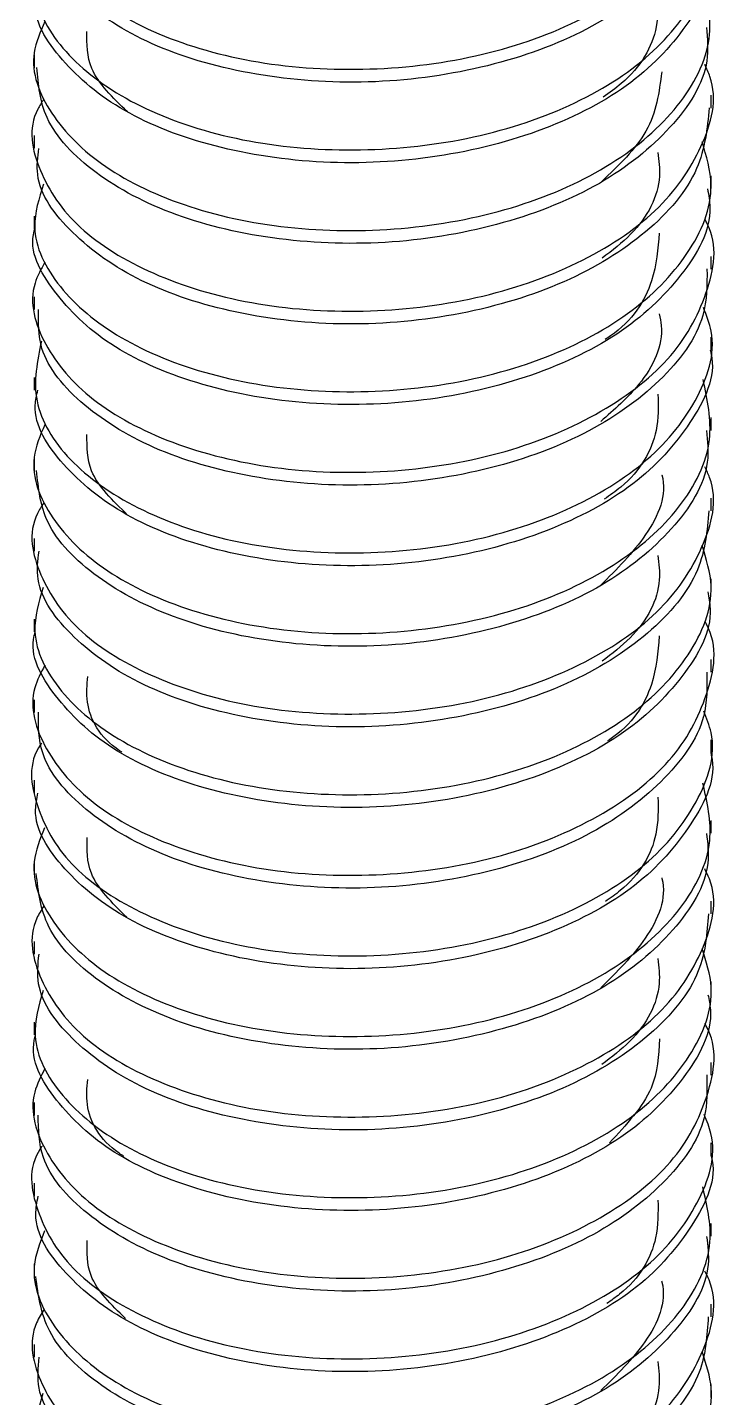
# Model space of a CAD drawing. Extents: x -976302 to -776254, y 5665 to 231437.
# Drawn here: x -788532.5 to -788470.8, y 87938.2 to 88060.5 of the extents above; entities that cross this region are included whole.
import ezdxf

# ---------------------------------------------------------------- set-up
doc = ezdxf.new("R2010")
doc.units = 0
doc.header["$LTSCALE"] = 1000
doc.header["$MEASUREMENT"] = 0
doc.layers.add('暖通', color=7, linetype='Continuous')

msp = doc.modelspace()

# ---------------------------------------------------------------- linework, layer by layer
at = {"layer": '暖通', "color": 7}
for p, q in [((-788531.88, 88058.01), (-788531.88, 88056.87)), ((-788531.88, 88058.01), (-788531.88, 88056.87)), ((-788471.5, 88053.27), (-788471.5, 88054.41)), ((-788471.5, 88053.27), (-788471.5, 88054.41)), ((-788531.88, 88050.81), (-788531.88, 88049.68)), ((-788531.88, 88050.81), (-788531.88, 88049.68)), ((-788471.5, 88046.08), (-788471.5, 88047.22)), ((-788471.5, 88046.08), (-788471.5, 88047.22)), ((-788531.88, 88043.63), (-788531.88, 88042.48)), ((-788531.88, 88043.63), (-788531.88, 88042.48)), ((-788471.5, 88038.89), (-788471.5, 88040.03)), ((-788471.5, 88038.89), (-788471.5, 88040.03)), ((-788531.88, 88036.44), (-788531.88, 88035.3)), ((-788531.88, 88036.44), (-788531.88, 88035.3)), ((-788471.5, 88031.7), (-788471.5, 88032.84)), ((-788471.5, 88031.7), (-788471.5, 88032.84)), ((-788531.88, 88029.24), (-788531.88, 88028.11)), ((-788531.88, 88029.24), (-788531.88, 88028.11)), ((-788471.5, 88024.51), (-788471.5, 88025.65)), ((-788471.5, 88024.51), (-788471.5, 88025.65)), ((-788531.88, 88022.06), (-788531.88, 88020.91)), ((-788531.88, 88022.06), (-788531.88, 88020.91)), ((-788471.5, 88017.32), (-788471.5, 88018.46)), ((-788471.5, 88017.32), (-788471.5, 88018.46)), ((-788531.88, 88014.86), (-788531.88, 88013.73)), ((-788531.88, 88014.86), (-788531.88, 88013.73)), ((-788471.5, 88010.13), (-788471.5, 88011.27)), ((-788471.5, 88010.13), (-788471.5, 88011.27)), ((-788531.88, 88007.68), (-788531.88, 88006.53)), ((-788531.88, 88007.68), (-788531.88, 88006.53)), ((-788471.5, 88002.94), (-788471.5, 88004.08)), ((-788471.5, 88002.94), (-788471.5, 88004.08)), ((-788531.88, 88000.48), (-788531.88, 87999.34)), ((-788531.88, 88000.48), (-788531.88, 87999.34)), ((-788471.5, 87995.74), (-788471.5, 87996.89)), ((-788471.5, 87995.74), (-788471.5, 87996.89)), ((-788531.88, 87993.29), (-788531.88, 87992.15)), ((-788531.88, 87993.29), (-788531.88, 87992.15)), ((-788471.5, 87988.56), (-788471.5, 87989.7)), ((-788471.5, 87988.56), (-788471.5, 87989.7)), ((-788531.88, 87986.11), (-788531.88, 87984.96)), ((-788531.88, 87986.11), (-788531.88, 87984.96)), ((-788471.5, 87981.37), (-788471.5, 87982.51)), ((-788471.5, 87981.37), (-788471.5, 87982.51)), ((-788531.88, 87978.91), (-788531.88, 87977.78)), ((-788531.88, 87978.91), (-788531.88, 87977.78)), ((-788471.5, 87974.18), (-788471.5, 87975.32)), ((-788471.5, 87974.18), (-788471.5, 87975.32)), ((-788531.88, 87971.72), (-788531.88, 87970.58)), ((-788531.88, 87971.72), (-788531.88, 87970.58)), ((-788471.5, 87966.99), (-788471.5, 87968.12)), ((-788471.5, 87966.99), (-788471.5, 87968.12)), ((-788531.88, 87964.53), (-788531.88, 87963.39)), ((-788531.88, 87964.53), (-788531.88, 87963.39)), ((-788471.5, 87959.79), (-788471.5, 87960.94)), ((-788471.5, 87959.79), (-788471.5, 87960.94)), ((-788531.88, 87957.34), (-788531.88, 87956.2)), ((-788531.88, 87957.34), (-788531.88, 87956.2)), ((-788471.5, 87952.61), (-788471.5, 87953.74)), ((-788471.5, 87952.61), (-788471.5, 87953.74)), ((-788531.88, 87950.15), (-788531.88, 87949.01)), ((-788531.88, 87950.15), (-788531.88, 87949.01)), ((-788471.5, 87945.42), (-788471.5, 87946.55)), ((-788471.5, 87945.42), (-788471.5, 87946.55)), ((-788531.88, 87942.96), (-788531.88, 87941.82)), ((-788531.88, 87942.96), (-788531.88, 87941.82)), ((-788471.5, 87938.22), (-788471.5, 87939.37)), ((-788471.5, 87938.22), (-788471.5, 87939.37))]:
    msp.add_line(p, q, dxfattribs=at)
for points, knots in [([(-788530.94, 88075.48), (-788531.26, 88074.91), (-788532.55, 88072.59), (-788531.32, 88068.18), (-788527.26, 88063.16), (-788520.08, 88059.22), (-788510.89, 88056.87), (-788500.64, 88056.49), (-788490.5, 88058.04), (-788481.66, 88061.54), (-788474.98, 88066.5), (-788471.67, 88072.45), (-788470.82, 88076.96), (-788472, 88079.08), (-788472.08, 88079.22)], [0, 0, 0, 0, 0.03159, 0.127749, 0.223888, 0.320037, 0.416182, 0.512318, 0.608477, 0.704616, 0.800781, 0.896916, 0.993061, 1, 1, 1, 1]), ([(-788530.94, 88075.48), (-788531.26, 88074.91), (-788532.55, 88072.59), (-788531.32, 88068.18), (-788527.26, 88063.16), (-788520.08, 88059.22), (-788510.89, 88056.87), (-788500.64, 88056.49), (-788490.5, 88058.04), (-788481.66, 88061.54), (-788474.98, 88066.5), (-788471.67, 88072.45), (-788470.82, 88076.96), (-788472, 88079.08), (-788472.08, 88079.22)], [0, 0, 0, 0, 0.03159, 0.127749, 0.223888, 0.320037, 0.416182, 0.512318, 0.608477, 0.704616, 0.800781, 0.896916, 0.993061, 1, 1, 1, 1]), ([(-788471.86, 88074.86), (-788471.88, 88073.41), (-788471.91, 88069.87), (-788475.88, 88064.6), (-788482.75, 88059.78), (-788491.88, 88056.6), (-788502.09, 88055.25), (-788512.26, 88055.99), (-788521.27, 88058.53), (-788527.92, 88062.68), (-788531.6, 88067.17), (-788531.51, 88070.13), (-788531.47, 88071.26)], [0, 0, 0, 0, 0.074292, 0.181766, 0.289246, 0.396729, 0.504198, 0.611696, 0.719169, 0.826668, 0.934138, 1, 1, 1, 1]), ([(-788471.86, 88074.86), (-788471.88, 88073.41), (-788471.91, 88069.87), (-788475.88, 88064.6), (-788482.75, 88059.78), (-788491.88, 88056.6), (-788502.09, 88055.25), (-788512.26, 88055.99), (-788521.27, 88058.53), (-788527.92, 88062.68), (-788531.6, 88067.17), (-788531.51, 88070.13), (-788531.47, 88071.26)], [0, 0, 0, 0, 0.074292, 0.181766, 0.289246, 0.396729, 0.504198, 0.611696, 0.719169, 0.826668, 0.934138, 1, 1, 1, 1]), ([(-788531.24, 88067.95), (-788531.58, 88066.37), (-788532.3, 88062.97), (-788529.22, 88057.83), (-788523.22, 88053.44), (-788514.7, 88050.38), (-788504.73, 88049.22), (-788494.41, 88050), (-788484.93, 88052.75), (-788477.28, 88057.21), (-788472.61, 88062.82), (-788470.87, 88067.89), (-788471.93, 88070.69), (-788472.22, 88071.46)], [0, 0, 0, 0, 0.084305, 0.181943, 0.27957, 0.377223, 0.474847, 0.572493, 0.670121, 0.767756, 0.865392, 0.963016, 1, 1, 1, 1]), ([(-788531.24, 88067.95), (-788531.58, 88066.37), (-788532.3, 88062.97), (-788529.22, 88057.83), (-788523.22, 88053.44), (-788514.7, 88050.38), (-788504.73, 88049.22), (-788494.41, 88050), (-788484.93, 88052.75), (-788477.28, 88057.21), (-788472.61, 88062.82), (-788470.87, 88067.89), (-788471.93, 88070.69), (-788472.22, 88071.46)], [0, 0, 0, 0, 0.084305, 0.181943, 0.27957, 0.377223, 0.474847, 0.572493, 0.670121, 0.767756, 0.865392, 0.963016, 1, 1, 1, 1]), ([(-788471.63, 88067.64), (-788471.59, 88067.46), (-788471.03, 88065.22), (-788473.19, 88060.88), (-788478.17, 88055.33), (-788486.18, 88051.13), (-788495.84, 88048.64), (-788506.18, 88048.11), (-788516, 88049.6), (-788524.27, 88052.8), (-788529.71, 88057.45), (-788532.18, 88061.43), (-788531.68, 88063.65), (-788531.59, 88064.04)], [0, 0, 0, 0, 0.009066, 0.116595, 0.2241, 0.331635, 0.439136, 0.546647, 0.654162, 0.761668, 0.869197, 0.976699, 1, 1, 1, 1]), ([(-788471.63, 88067.64), (-788471.59, 88067.46), (-788471.03, 88065.22), (-788473.19, 88060.88), (-788478.17, 88055.33), (-788486.18, 88051.13), (-788495.84, 88048.64), (-788506.18, 88048.11), (-788516, 88049.6), (-788524.27, 88052.8), (-788529.71, 88057.45), (-788532.18, 88061.43), (-788531.68, 88063.65), (-788531.59, 88064.04)], [0, 0, 0, 0, 0.009066, 0.116595, 0.2241, 0.331635, 0.439136, 0.546647, 0.654162, 0.761668, 0.869197, 0.976699, 1, 1, 1, 1]), ([(-788530.93, 88060.98), (-788531.34, 88060.06), (-788532.52, 88057.37), (-788530.74, 88052.67), (-788525.97, 88047.85), (-788518.29, 88044.19), (-788508.78, 88042.24), (-788498.45, 88042.27), (-788488.5, 88044.24), (-788480.02, 88048.1), (-788474.06, 88053.3), (-788471.04, 88059.24), (-788471.82, 88063.18), (-788472.19, 88065.04)], [0, 0, 0, 0, 0.04958, 0.14567, 0.241736, 0.337823, 0.433887, 0.529954, 0.626033, 0.722098, 0.818191, 0.914254, 1, 1, 1, 1]), ([(-788530.93, 88060.98), (-788531.34, 88060.06), (-788532.52, 88057.37), (-788530.74, 88052.67), (-788525.97, 88047.85), (-788518.29, 88044.19), (-788508.78, 88042.24), (-788498.45, 88042.27), (-788488.5, 88044.24), (-788480.02, 88048.1), (-788474.06, 88053.3), (-788471.04, 88059.24), (-788471.82, 88063.18), (-788472.19, 88065.04)], [0, 0, 0, 0, 0.04958, 0.14567, 0.241736, 0.337823, 0.433887, 0.529954, 0.626033, 0.722098, 0.818191, 0.914254, 1, 1, 1, 1]), ([(-788476.26, 88063.68), (-788476.23, 88062.63), (-788476.15, 88059.77), (-788478.08, 88056.4), (-788480.58, 88054.64), (-788481.14, 88054.25)], [0, 0, 0, 0, 0.3133451, 0.8464895, 1, 1, 1, 1]), ([(-788476.26, 88063.68), (-788476.23, 88062.63), (-788476.15, 88059.77), (-788478.08, 88056.4), (-788480.58, 88054.64), (-788481.14, 88054.25)], [0, 0, 0, 0, 0.3133451, 0.8464895, 1, 1, 1, 1]), ([(-788471.93, 88060.46), (-788471.84, 88059.46), (-788471.57, 88056.37), (-788474.8, 88051.4), (-788481.06, 88046.29), (-788489.84, 88042.75), (-788499.91, 88040.98), (-788510.18, 88041.29), (-788519.52, 88043.47), (-788526.75, 88047.31), (-788531.23, 88052.03), (-788531.51, 88055.37), (-788531.63, 88056.88)], [0, 0, 0, 0, 0.051562, 0.159047, 0.266526, 0.374026, 0.4815, 0.589005, 0.696482, 0.803975, 0.911457, 1, 1, 1, 1]), ([(-788471.93, 88060.46), (-788471.84, 88059.46), (-788471.57, 88056.37), (-788474.8, 88051.4), (-788481.06, 88046.29), (-788489.84, 88042.75), (-788499.91, 88040.98), (-788510.18, 88041.29), (-788519.52, 88043.47), (-788526.75, 88047.31), (-788531.23, 88052.03), (-788531.51, 88055.37), (-788531.63, 88056.88)], [0, 0, 0, 0, 0.051562, 0.159047, 0.266526, 0.374026, 0.4815, 0.589005, 0.696482, 0.803975, 0.911457, 1, 1, 1, 1]), ([(-788523.57, 88052.95), (-788524.87, 88054.2), (-788527.18, 88056.42), (-788527.18, 88058.98), (-788527.18, 88060.1)], [0, 0, 0, 0, 0.563221, 1, 1, 1, 1]), ([(-788523.57, 88052.95), (-788524.87, 88054.2), (-788527.18, 88056.42), (-788527.18, 88058.98), (-788527.18, 88060.1)], [0, 0, 0, 0, 0.563221, 1, 1, 1, 1]), ([(-788531.05, 88054.02), (-788531.23, 88053.74), (-788532.53, 88051.75), (-788531.7, 88047.61), (-788528.29, 88042.44), (-788521.58, 88038.28), (-788512.69, 88035.58), (-788502.55, 88034.84), (-788492.31, 88036.03), (-788483.14, 88039.19), (-788475.99, 88043.93), (-788472.05, 88049.73), (-788470.8, 88054.43), (-788471.91, 88056.79), (-788472.07, 88057.14)], [0, 0, 0, 0, 0.01573, 0.112462, 0.209186, 0.305908, 0.402642, 0.499359, 0.596103, 0.692822, 0.78956, 0.886279, 0.982998, 1, 1, 1, 1]), ([(-788531.05, 88054.02), (-788531.23, 88053.74), (-788532.53, 88051.75), (-788531.7, 88047.61), (-788528.29, 88042.44), (-788521.58, 88038.28), (-788512.69, 88035.58), (-788502.55, 88034.84), (-788492.31, 88036.03), (-788483.14, 88039.19), (-788475.99, 88043.93), (-788472.05, 88049.73), (-788470.8, 88054.43), (-788471.91, 88056.79), (-788472.07, 88057.14)], [0, 0, 0, 0, 0.01573, 0.112462, 0.209186, 0.305908, 0.402642, 0.499359, 0.596103, 0.692822, 0.78956, 0.886279, 0.982998, 1, 1, 1, 1]), ([(-788475.91, 88056.49), (-788476.15, 88054.69), (-788476.62, 88051.14), (-788479.76, 88048.15), (-788481.3, 88046.69)], [0, 0, 0, 0, 0.5100535, 1, 1, 1, 1]), ([(-788475.91, 88056.49), (-788476.15, 88054.69), (-788476.62, 88051.14), (-788479.76, 88048.15), (-788481.3, 88046.69)], [0, 0, 0, 0, 0.5100535, 1, 1, 1, 1]), ([(-788471.68, 88053.28), (-788471.86, 88051.46), (-788472.25, 88047.54), (-788476.94, 88042.03), (-788484.3, 88037.5), (-788493.71, 88034.63), (-788504.01, 88033.66), (-788514.03, 88034.76), (-788522.71, 88037.61), (-788528.82, 88042.01), (-788531.89, 88046.28), (-788531.56, 88048.89), (-788531.46, 88049.67)], [0, 0, 0, 0, 0.094092, 0.201574, 0.309075, 0.416559, 0.52404, 0.63154, 0.739023, 0.846537, 0.954015, 1, 1, 1, 1]), ([(-788471.68, 88053.28), (-788471.86, 88051.46), (-788472.25, 88047.54), (-788476.94, 88042.03), (-788484.3, 88037.5), (-788493.71, 88034.63), (-788504.01, 88033.66), (-788514.03, 88034.76), (-788522.71, 88037.61), (-788528.82, 88042.01), (-788531.89, 88046.28), (-788531.56, 88048.89), (-788531.46, 88049.67)], [0, 0, 0, 0, 0.094092, 0.201574, 0.309075, 0.416559, 0.52404, 0.63154, 0.739023, 0.846537, 0.954015, 1, 1, 1, 1]), ([(-788531.05, 88046.47), (-788531.45, 88045.21), (-788532.43, 88042.14), (-788530, 88037.19), (-788524.56, 88032.59), (-788516.41, 88029.24), (-788506.63, 88027.71), (-788496.29, 88028.14), (-788486.56, 88030.53), (-788478.51, 88034.72), (-788473.22, 88040.14), (-788470.94, 88045.64), (-788471.93, 88048.98), (-788472.31, 88050.25)], [0, 0, 0, 0, 0.067868, 0.164776, 0.261665, 0.358584, 0.455469, 0.55237, 0.649265, 0.746157, 0.843064, 0.939951, 1, 1, 1, 1]), ([(-788531.05, 88046.47), (-788531.45, 88045.21), (-788532.43, 88042.14), (-788530, 88037.19), (-788524.56, 88032.59), (-788516.41, 88029.24), (-788506.63, 88027.71), (-788496.29, 88028.14), (-788486.56, 88030.53), (-788478.51, 88034.72), (-788473.22, 88040.14), (-788470.94, 88045.64), (-788471.93, 88048.98), (-788472.31, 88050.25)], [0, 0, 0, 0, 0.067868, 0.164776, 0.261665, 0.358584, 0.455469, 0.55237, 0.649265, 0.746157, 0.843064, 0.939951, 1, 1, 1, 1]), ([(-788476.25, 88049.29), (-788476.17, 88048.59), (-788475.87, 88046.09), (-788477.62, 88042.67), (-788480.33, 88040.56), (-788481.22, 88039.87)], [0, 0, 0, 0, 0.208244, 0.740547, 1, 1, 1, 1]), ([(-788476.25, 88049.29), (-788476.17, 88048.59), (-788475.87, 88046.09), (-788477.62, 88042.67), (-788480.33, 88040.56), (-788481.22, 88039.87)], [0, 0, 0, 0, 0.208244, 0.740547, 1, 1, 1, 1]), ([(-788471.83, 88046.07), (-788471.73, 88045.51), (-788471.26, 88042.87), (-788473.87, 88038.23), (-788479.47, 88032.86), (-788487.86, 88028.97), (-788497.72, 88026.81), (-788508.07, 88026.67), (-788517.66, 88028.49), (-788525.55, 88032), (-788530.36, 88036.82), (-788532.41, 88040.55), (-788531.84, 88042.42), (-788531.83, 88042.48)], [0, 0, 0, 0, 0.028842, 0.136359, 0.243859, 0.351391, 0.458887, 0.566404, 0.673907, 0.781413, 0.888927, 0.996424, 1, 1, 1, 1]), ([(-788471.83, 88046.07), (-788471.73, 88045.51), (-788471.26, 88042.87), (-788473.87, 88038.23), (-788479.47, 88032.86), (-788487.86, 88028.97), (-788497.72, 88026.81), (-788508.07, 88026.67), (-788517.66, 88028.49), (-788525.55, 88032), (-788530.36, 88036.82), (-788532.41, 88040.55), (-788531.84, 88042.42), (-788531.83, 88042.48)], [0, 0, 0, 0, 0.028842, 0.136359, 0.243859, 0.351391, 0.458887, 0.566404, 0.673907, 0.781413, 0.888927, 0.996424, 1, 1, 1, 1]), ([(-788530.93, 88039.51), (-788531.27, 88038.9), (-788532.55, 88036.53), (-788531.26, 88032.08), (-788527.11, 88027.09), (-788519.86, 88023.19), (-788510.62, 88020.88), (-788500.36, 88020.55), (-788490.25, 88022.15), (-788481.45, 88025.7), (-788474.84, 88030.7), (-788471.63, 88036.66), (-788470.82, 88041.15), (-788472.01, 88043.23), (-788472.07, 88043.34)], [0, 0, 0, 0, 0.033836, 0.129916, 0.225974, 0.322044, 0.418107, 0.514163, 0.610241, 0.7063, 0.802385, 0.898439, 0.994506, 1, 1, 1, 1]), ([(-788530.93, 88039.51), (-788531.27, 88038.9), (-788532.55, 88036.53), (-788531.26, 88032.08), (-788527.11, 88027.09), (-788519.86, 88023.19), (-788510.62, 88020.88), (-788500.36, 88020.55), (-788490.25, 88022.15), (-788481.45, 88025.7), (-788474.84, 88030.7), (-788471.63, 88036.66), (-788470.82, 88041.15), (-788472.01, 88043.23), (-788472.07, 88043.34)], [0, 0, 0, 0, 0.033836, 0.129916, 0.225974, 0.322044, 0.418107, 0.514163, 0.610241, 0.7063, 0.802385, 0.898439, 0.994506, 1, 1, 1, 1]), ([(-788476.14, 88042.12), (-788476.25, 88040.7), (-788476.51, 88037.48), (-788478.6, 88034.14), (-788480.81, 88032.73), (-788480.96, 88032.63)], [0, 0, 0, 0, 0.424453, 0.958553, 1, 1, 1, 1]), ([(-788476.14, 88042.12), (-788476.25, 88040.7), (-788476.51, 88037.48), (-788478.6, 88034.14), (-788480.81, 88032.73), (-788480.96, 88032.63)], [0, 0, 0, 0, 0.424453, 0.958553, 1, 1, 1, 1]), ([(-788471.88, 88038.91), (-788471.87, 88037.51), (-788471.86, 88034.03), (-788475.73, 88028.79), (-788482.53, 88023.94), (-788491.62, 88020.71), (-788501.82, 88019.31), (-788512, 88019.99), (-788521.05, 88022.49), (-788527.78, 88026.6), (-788531.56, 88031.13), (-788531.51, 88034.13), (-788531.48, 88035.31)], [0, 0, 0, 0, 0.071444, 0.178919, 0.286398, 0.393882, 0.50135, 0.608849, 0.716321, 0.823819, 0.931289, 1, 1, 1, 1]), ([(-788471.88, 88038.91), (-788471.87, 88037.51), (-788471.86, 88034.03), (-788475.73, 88028.79), (-788482.53, 88023.94), (-788491.62, 88020.71), (-788501.82, 88019.31), (-788512, 88019.99), (-788521.05, 88022.49), (-788527.78, 88026.6), (-788531.56, 88031.13), (-788531.51, 88034.13), (-788531.48, 88035.31)], [0, 0, 0, 0, 0.071444, 0.178919, 0.286398, 0.393882, 0.50135, 0.608849, 0.716321, 0.823819, 0.931289, 1, 1, 1, 1]), ([(-788531.24, 88032.48), (-788531.6, 88030.7), (-788532.34, 88027.08), (-788529.11, 88021.75), (-788523.02, 88017.38), (-788514.45, 88014.37), (-788504.46, 88013.26), (-788494.15, 88014.09), (-788484.7, 88016.9), (-788477.11, 88021.39), (-788472.53, 88027.03), (-788470.86, 88032.03), (-788471.92, 88034.76), (-788472.19, 88035.46)], [0, 0, 0, 0, 0.094793, 0.19167, 0.288536, 0.385428, 0.482291, 0.579179, 0.676046, 0.772922, 0.869796, 0.96666, 1, 1, 1, 1]), ([(-788531.24, 88032.48), (-788531.6, 88030.7), (-788532.34, 88027.08), (-788529.11, 88021.75), (-788523.02, 88017.38), (-788514.45, 88014.37), (-788504.46, 88013.26), (-788494.15, 88014.09), (-788484.7, 88016.9), (-788477.11, 88021.39), (-788472.53, 88027.03), (-788470.86, 88032.03), (-788471.92, 88034.76), (-788472.19, 88035.46)], [0, 0, 0, 0, 0.094793, 0.19167, 0.288536, 0.385428, 0.482291, 0.579179, 0.676046, 0.772922, 0.869796, 0.96666, 1, 1, 1, 1]), ([(-788476.13, 88034.9), (-788476.06, 88034.56), (-788475.63, 88032.43), (-788477.25, 88028.9), (-788480.15, 88026.36), (-788481.36, 88025.3)], [0, 0, 0, 0, 0.101933, 0.624238, 1, 1, 1, 1]), ([(-788476.13, 88034.9), (-788476.06, 88034.56), (-788475.63, 88032.43), (-788477.25, 88028.9), (-788480.15, 88026.36), (-788481.36, 88025.3)], [0, 0, 0, 0, 0.101933, 0.624238, 1, 1, 1, 1]), ([(-788471.59, 88031.69), (-788471.56, 88031.57), (-788471, 88029.39), (-788473.1, 88025.09), (-788478, 88019.51), (-788485.94, 88015.27), (-788495.57, 88012.73), (-788505.91, 88012.14), (-788515.76, 88013.58), (-788524.08, 88016.74), (-788529.61, 88021.36), (-788532.15, 88025.38), (-788531.66, 88027.65), (-788531.56, 88028.09)], [0, 0, 0, 0, 0.0062428, 0.113771, 0.2212745, 0.3288058, 0.4363054, 0.5438141, 0.6513276, 0.7588312, 0.8663602, 0.9738604, 1, 1, 1, 1]), ([(-788471.59, 88031.69), (-788471.56, 88031.57), (-788471, 88029.39), (-788473.1, 88025.09), (-788478, 88019.51), (-788485.94, 88015.27), (-788495.57, 88012.73), (-788505.91, 88012.14), (-788515.76, 88013.58), (-788524.08, 88016.74), (-788529.61, 88021.36), (-788532.15, 88025.38), (-788531.66, 88027.65), (-788531.56, 88028.09)], [0, 0, 0, 0, 0.0062428, 0.113771, 0.2212745, 0.3288058, 0.4363054, 0.5438141, 0.6513276, 0.7588312, 0.8663602, 0.9738604, 1, 1, 1, 1]), ([(-788530.94, 88025.01), (-788531.35, 88024.05), (-788532.51, 88021.31), (-788530.65, 88016.58), (-788525.8, 88011.78), (-788518.06, 88008.16), (-788508.51, 88006.26), (-788498.18, 88006.34), (-788488.25, 88008.37), (-788479.82, 88012.27), (-788473.95, 88017.49), (-788471.02, 88023.39), (-788471.84, 88027.25), (-788472.22, 88029.04)], [0, 0, 0, 0, 0.051873, 0.148062, 0.244227, 0.340414, 0.436576, 0.532743, 0.628919, 0.725084, 0.821275, 0.917436, 1, 1, 1, 1]), ([(-788530.94, 88025.01), (-788531.35, 88024.05), (-788532.51, 88021.31), (-788530.65, 88016.58), (-788525.8, 88011.78), (-788518.06, 88008.16), (-788508.51, 88006.26), (-788498.18, 88006.34), (-788488.25, 88008.37), (-788479.82, 88012.27), (-788473.95, 88017.49), (-788471.02, 88023.39), (-788471.84, 88027.25), (-788472.22, 88029.04)], [0, 0, 0, 0, 0.051873, 0.148062, 0.244227, 0.340414, 0.436576, 0.532743, 0.628919, 0.725084, 0.821275, 0.917436, 1, 1, 1, 1]), ([(-788476.25, 88027.73), (-788476.23, 88026.66), (-788476.17, 88023.78), (-788478.08, 88020.44), (-788480.53, 88018.72), (-788481.04, 88018.36)], [0, 0, 0, 0, 0.321932, 0.859691, 1, 1, 1, 1]), ([(-788476.25, 88027.73), (-788476.23, 88026.66), (-788476.17, 88023.78), (-788478.08, 88020.44), (-788480.53, 88018.72), (-788481.04, 88018.36)], [0, 0, 0, 0, 0.321932, 0.859691, 1, 1, 1, 1]), ([(-788471.92, 88024.51), (-788471.83, 88023.56), (-788471.53, 88020.52), (-788474.67, 88015.59), (-788480.85, 88010.45), (-788489.59, 88006.87), (-788499.63, 88005.05), (-788509.92, 88005.3), (-788519.3, 88007.44), (-788526.59, 88011.24), (-788531.18, 88015.98), (-788531.51, 88019.37), (-788531.66, 88020.93)], [0, 0, 0, 0, 0.04871, 0.156198, 0.263679, 0.371182, 0.478659, 0.586164, 0.693643, 0.801137, 0.908621, 1, 1, 1, 1]), ([(-788471.92, 88024.51), (-788471.83, 88023.56), (-788471.53, 88020.52), (-788474.67, 88015.59), (-788480.85, 88010.45), (-788489.59, 88006.87), (-788499.63, 88005.05), (-788509.92, 88005.3), (-788519.3, 88007.44), (-788526.59, 88011.24), (-788531.18, 88015.98), (-788531.51, 88019.37), (-788531.66, 88020.93)], [0, 0, 0, 0, 0.04871, 0.156198, 0.263679, 0.371182, 0.478659, 0.586164, 0.693643, 0.801137, 0.908621, 1, 1, 1, 1]), ([(-788523.55, 88016.96), (-788524.87, 88018.24), (-788527.19, 88020.48), (-788527.17, 88023.04), (-788527.17, 88024.14)], [0, 0, 0, 0, 0.5719359, 1, 1, 1, 1]), ([(-788523.55, 88016.96), (-788524.87, 88018.24), (-788527.19, 88020.48), (-788527.17, 88023.04), (-788527.17, 88024.14)], [0, 0, 0, 0, 0.5719359, 1, 1, 1, 1]), ([(-788531.03, 88018.05), (-788531.23, 88017.73), (-788532.53, 88015.69), (-788531.66, 88011.52), (-788528.15, 88006.37), (-788521.37, 88002.23), (-788512.44, 87999.59), (-788502.28, 87998.9), (-788492.04, 88000.14), (-788482.92, 88003.35), (-788475.84, 88008.12), (-788471.99, 88013.94), (-788470.8, 88018.62), (-788471.92, 88020.94), (-788472.08, 88021.26)], [0, 0, 0, 0, 0.018024, 0.114672, 0.211309, 0.307947, 0.404595, 0.501225, 0.597884, 0.694518, 0.791172, 0.887805, 0.984439, 1, 1, 1, 1]), ([(-788531.03, 88018.05), (-788531.23, 88017.73), (-788532.53, 88015.69), (-788531.66, 88011.52), (-788528.15, 88006.37), (-788521.37, 88002.23), (-788512.44, 87999.59), (-788502.28, 87998.9), (-788492.04, 88000.14), (-788482.92, 88003.35), (-788475.84, 88008.12), (-788471.99, 88013.94), (-788470.8, 88018.62), (-788471.92, 88020.94), (-788472.08, 88021.26)], [0, 0, 0, 0, 0.018024, 0.114672, 0.211309, 0.307947, 0.404595, 0.501225, 0.597884, 0.694518, 0.791172, 0.887805, 0.984439, 1, 1, 1, 1]), ([(-788475.9, 88020.54), (-788475.9, 88020.54), (-788475.41, 88018.77), (-788476.94, 88015.12), (-788479.92, 88012.13), (-788481.38, 88010.67)], [0, 0, 0, 0, 0.0002321, 0.5117253, 1, 1, 1, 1]), ([(-788475.9, 88020.54), (-788475.9, 88020.54), (-788475.41, 88018.77), (-788476.94, 88015.12), (-788479.92, 88012.13), (-788481.38, 88010.67)], [0, 0, 0, 0, 0.0002321, 0.5117253, 1, 1, 1, 1]), ([(-788471.72, 88017.33), (-788471.87, 88015.56), (-788472.2, 88011.69), (-788476.78, 88006.22), (-788484.07, 88001.64), (-788493.45, 87998.74), (-788503.73, 87997.71), (-788513.78, 87998.75), (-788522.51, 88001.56), (-788528.7, 88005.92), (-788531.85, 88010.23), (-788531.55, 88012.89), (-788531.45, 88013.72)], [0, 0, 0, 0, 0.091261, 0.19874, 0.306237, 0.41372, 0.521198, 0.628698, 0.736178, 0.84369, 0.951165, 1, 1, 1, 1]), ([(-788471.72, 88017.33), (-788471.87, 88015.56), (-788472.2, 88011.69), (-788476.78, 88006.22), (-788484.07, 88001.64), (-788493.45, 87998.74), (-788503.73, 87997.71), (-788513.78, 87998.75), (-788522.51, 88001.56), (-788528.7, 88005.92), (-788531.85, 88010.23), (-788531.55, 88012.89), (-788531.45, 88013.72)], [0, 0, 0, 0, 0.091261, 0.19874, 0.306237, 0.41372, 0.521198, 0.628698, 0.736178, 0.84369, 0.951165, 1, 1, 1, 1]), ([(-788531.07, 88010.5), (-788531.47, 88009.2), (-788532.41, 88006.08), (-788529.89, 88001.1), (-788524.37, 87996.53), (-788516.17, 87993.22), (-788506.36, 87991.74), (-788496.02, 87992.22), (-788486.32, 87994.67), (-788478.33, 87998.9), (-788473.12, 88004.35), (-788470.93, 88009.79), (-788471.94, 88013.04), (-788472.31, 88014.25)], [0, 0, 0, 0, 0.070159, 0.167175, 0.264174, 0.361202, 0.458197, 0.555207, 0.652211, 0.749213, 0.846228, 0.943224, 1, 1, 1, 1]), ([(-788531.07, 88010.5), (-788531.47, 88009.2), (-788532.41, 88006.08), (-788529.89, 88001.1), (-788524.37, 87996.53), (-788516.17, 87993.22), (-788506.36, 87991.74), (-788496.02, 87992.22), (-788486.32, 87994.67), (-788478.33, 87998.9), (-788473.12, 88004.35), (-788470.93, 88009.79), (-788471.94, 88013.04), (-788472.31, 88014.25)], [0, 0, 0, 0, 0.070159, 0.167175, 0.264174, 0.361202, 0.458197, 0.555207, 0.652211, 0.749213, 0.846228, 0.943224, 1, 1, 1, 1]), ([(-788476.25, 88013.34), (-788476.17, 88012.62), (-788475.88, 88010.1), (-788477.65, 88006.68), (-788480.35, 88004.58), (-788481.23, 88003.91)], [0, 0, 0, 0, 0.2137785, 0.7453807, 1, 1, 1, 1]), ([(-788476.25, 88013.34), (-788476.17, 88012.62), (-788475.88, 88010.1), (-788477.65, 88006.68), (-788480.35, 88004.58), (-788481.23, 88003.91)], [0, 0, 0, 0, 0.2137785, 0.7453807, 1, 1, 1, 1]), ([(-788471.81, 88010.11), (-788471.72, 88009.61), (-788471.23, 88007.03), (-788473.76, 88002.43), (-788479.28, 87997.04), (-788487.61, 87993.1), (-788497.45, 87990.89), (-788507.8, 87990.7), (-788517.43, 87992.47), (-788525.37, 87995.93), (-788530.27, 88000.73), (-788532.38, 88004.5), (-788531.82, 88006.42), (-788531.78, 88006.52)], [0, 0, 0, 0, 0.025999, 0.133519, 0.241022, 0.348557, 0.456055, 0.563573, 0.67108, 0.778587, 0.886105, 0.993605, 1, 1, 1, 1]), ([(-788471.81, 88010.11), (-788471.72, 88009.61), (-788471.23, 88007.03), (-788473.76, 88002.43), (-788479.28, 87997.04), (-788487.61, 87993.1), (-788497.45, 87990.89), (-788507.8, 87990.7), (-788517.43, 87992.47), (-788525.37, 87995.93), (-788530.27, 88000.73), (-788532.38, 88004.5), (-788531.82, 88006.42), (-788531.78, 88006.52)], [0, 0, 0, 0, 0.025999, 0.133519, 0.241022, 0.348557, 0.456055, 0.563573, 0.67108, 0.778587, 0.886105, 0.993605, 1, 1, 1, 1]), ([(-788530.93, 88003.55), (-788531.28, 88002.89), (-788532.54, 88000.47), (-788531.19, 87995.99), (-788526.95, 87991.02), (-788519.64, 87987.15), (-788510.36, 87984.89), (-788500.09, 87984.62), (-788489.99, 87986.27), (-788481.24, 87989.86), (-788474.7, 87994.89), (-788471.59, 88000.88), (-788470.83, 88005.33), (-788472.02, 88007.38), (-788472.07, 88007.47)], [0, 0, 0, 0, 0.036074, 0.132076, 0.228055, 0.324046, 0.420029, 0.516006, 0.612003, 0.707982, 0.803988, 0.899963, 0.995951, 1, 1, 1, 1]), ([(-788530.93, 88003.55), (-788531.28, 88002.89), (-788532.54, 88000.47), (-788531.19, 87995.99), (-788526.95, 87991.02), (-788519.64, 87987.15), (-788510.36, 87984.89), (-788500.09, 87984.62), (-788489.99, 87986.27), (-788481.24, 87989.86), (-788474.7, 87994.89), (-788471.59, 88000.88), (-788470.83, 88005.33), (-788472.02, 88007.38), (-788472.07, 88007.47)], [0, 0, 0, 0, 0.036074, 0.132076, 0.228055, 0.324046, 0.420029, 0.516006, 0.612003, 0.707982, 0.803988, 0.899963, 0.995951, 1, 1, 1, 1]), ([(-788476.13, 88006.17), (-788476.25, 88004.73), (-788476.53, 88001.49), (-788478.57, 87998.2), (-788480.68, 87996.85), (-788480.75, 87996.8)], [0, 0, 0, 0, 0.438233, 0.982233, 1, 1, 1, 1]), ([(-788476.13, 88006.17), (-788476.25, 88004.73), (-788476.53, 88001.49), (-788478.57, 87998.2), (-788480.68, 87996.85), (-788480.75, 87996.8)], [0, 0, 0, 0, 0.438233, 0.982233, 1, 1, 1, 1]), ([(-788471.89, 88002.95), (-788471.87, 88001.62), (-788471.82, 87998.19), (-788475.59, 87992.99), (-788482.31, 87988.09), (-788491.36, 87984.82), (-788501.54, 87983.37), (-788511.74, 87984), (-788520.84, 87986.45), (-788527.64, 87990.52), (-788531.51, 87995.08), (-788531.5, 87998.14), (-788531.5, 87999.36)], [0, 0, 0, 0, 0.068596, 0.17607, 0.283549, 0.391034, 0.498502, 0.606002, 0.713474, 0.82097, 0.92844, 1, 1, 1, 1]), ([(-788471.89, 88002.95), (-788471.87, 88001.62), (-788471.82, 87998.19), (-788475.59, 87992.99), (-788482.31, 87988.09), (-788491.36, 87984.82), (-788501.54, 87983.37), (-788511.74, 87984), (-788520.84, 87986.45), (-788527.64, 87990.52), (-788531.51, 87995.08), (-788531.5, 87998.14), (-788531.5, 87999.36)], [0, 0, 0, 0, 0.068596, 0.17607, 0.283549, 0.391034, 0.498502, 0.606002, 0.713474, 0.82097, 0.92844, 1, 1, 1, 1]), ([(-788524.05, 87995.8), (-788524.12, 87995.84), (-788526.01, 87997.05), (-788527.34, 87999.51), (-788527.17, 88001.8), (-788527.11, 88002.56)], [0, 0, 0, 0, 0.025027, 0.677609, 1, 1, 1, 1]), ([(-788524.05, 87995.8), (-788524.12, 87995.84), (-788526.01, 87997.05), (-788527.34, 87999.51), (-788527.17, 88001.8), (-788527.11, 88002.56)], [0, 0, 0, 0, 0.025027, 0.677609, 1, 1, 1, 1]), ([(-788531.21, 87996.61), (-788531.24, 87996.57), (-788532.49, 87994.85), (-788531.92, 87990.96), (-788529.1, 87985.68), (-788522.8, 87981.33), (-788514.21, 87978.36), (-788504.19, 87977.3), (-788493.88, 87978.19), (-788484.47, 87981.05), (-788476.95, 87985.58), (-788472.46, 87991.24), (-788470.85, 87996.18), (-788471.91, 87998.83), (-788472.16, 87999.46)], [0, 0, 0, 0, 0.00189, 0.098703, 0.19552, 0.292327, 0.389158, 0.485963, 0.582792, 0.6796, 0.776418, 0.873231, 0.970036, 1, 1, 1, 1]), ([(-788531.21, 87996.61), (-788531.24, 87996.57), (-788532.49, 87994.85), (-788531.92, 87990.96), (-788529.1, 87985.68), (-788522.8, 87981.33), (-788514.21, 87978.36), (-788504.19, 87977.3), (-788493.88, 87978.19), (-788484.47, 87981.05), (-788476.95, 87985.58), (-788472.46, 87991.24), (-788470.85, 87996.18), (-788471.91, 87998.83), (-788472.16, 87999.46)], [0, 0, 0, 0, 0.00189, 0.098703, 0.19552, 0.292327, 0.389158, 0.485963, 0.582792, 0.6796, 0.776418, 0.873231, 0.970036, 1, 1, 1, 1]), ([(-788471.55, 87995.74), (-788471.53, 87995.67), (-788470.97, 87993.55), (-788473.02, 87989.29), (-788477.82, 87983.7), (-788485.71, 87979.41), (-788495.3, 87976.82), (-788505.64, 87976.18), (-788515.51, 87977.57), (-788523.89, 87980.68), (-788529.51, 87985.27), (-788532.11, 87989.33), (-788531.64, 87991.65), (-788531.54, 87992.14)], [0, 0, 0, 0, 0.003424, 0.11095, 0.218451, 0.325979, 0.433476, 0.540981, 0.648493, 0.755994, 0.863522, 0.97102, 1, 1, 1, 1]), ([(-788471.55, 87995.74), (-788471.53, 87995.67), (-788470.97, 87993.55), (-788473.02, 87989.29), (-788477.82, 87983.7), (-788485.71, 87979.41), (-788495.3, 87976.82), (-788505.64, 87976.18), (-788515.51, 87977.57), (-788523.89, 87980.68), (-788529.51, 87985.27), (-788532.11, 87989.33), (-788531.64, 87991.65), (-788531.54, 87992.14)], [0, 0, 0, 0, 0.003424, 0.11095, 0.218451, 0.325979, 0.433476, 0.540981, 0.648493, 0.755994, 0.863522, 0.97102, 1, 1, 1, 1]), ([(-788530.95, 87989.05), (-788531.36, 87988.04), (-788532.5, 87985.26), (-788530.57, 87980.49), (-788525.63, 87975.72), (-788517.82, 87972.14), (-788508.24, 87970.29), (-788497.91, 87970.42), (-788488.01, 87972.5), (-788479.63, 87976.44), (-788473.84, 87981.7), (-788471.01, 87987.54), (-788471.86, 87991.32), (-788472.24, 87993.03)], [0, 0, 0, 0, 0.054167, 0.150455, 0.24672, 0.343008, 0.439271, 0.535539, 0.631814, 0.728079, 0.824369, 0.92063, 1, 1, 1, 1]), ([(-788530.95, 87989.05), (-788531.36, 87988.04), (-788532.5, 87985.26), (-788530.57, 87980.49), (-788525.63, 87975.72), (-788517.82, 87972.14), (-788508.24, 87970.29), (-788497.91, 87970.42), (-788488.01, 87972.5), (-788479.63, 87976.44), (-788473.84, 87981.7), (-788471.01, 87987.54), (-788471.86, 87991.32), (-788472.24, 87993.03)], [0, 0, 0, 0, 0.054167, 0.150455, 0.24672, 0.343008, 0.439271, 0.535539, 0.631814, 0.728079, 0.824369, 0.92063, 1, 1, 1, 1]), ([(-788476.25, 87991.78), (-788476.23, 87990.69), (-788476.19, 87987.79), (-788478.08, 87984.47), (-788480.48, 87982.8), (-788480.94, 87982.48)], [0, 0, 0, 0, 0.330871, 0.873659, 1, 1, 1, 1]), ([(-788476.25, 87991.78), (-788476.23, 87990.69), (-788476.19, 87987.79), (-788478.08, 87984.47), (-788480.48, 87982.8), (-788480.94, 87982.48)], [0, 0, 0, 0, 0.330871, 0.873659, 1, 1, 1, 1]), ([(-788471.92, 87988.55), (-788471.82, 87987.66), (-788471.49, 87984.68), (-788474.55, 87979.79), (-788480.65, 87974.62), (-788489.33, 87970.99), (-788499.36, 87969.12), (-788509.65, 87969.32), (-788519.07, 87971.41), (-788526.44, 87975.17), (-788531.13, 87979.93), (-788531.51, 87983.37), (-788531.7, 87984.97)], [0, 0, 0, 0, 0.045859, 0.15335, 0.260833, 0.36834, 0.475818, 0.583325, 0.690807, 0.798301, 0.905789, 1, 1, 1, 1]), ([(-788471.92, 87988.55), (-788471.82, 87987.66), (-788471.49, 87984.68), (-788474.55, 87979.79), (-788480.65, 87974.62), (-788489.33, 87970.99), (-788499.36, 87969.12), (-788509.65, 87969.32), (-788519.07, 87971.41), (-788526.44, 87975.17), (-788531.13, 87979.93), (-788531.51, 87983.37), (-788531.7, 87984.97)], [0, 0, 0, 0, 0.045859, 0.15335, 0.260833, 0.36834, 0.475818, 0.583325, 0.690807, 0.798301, 0.905789, 1, 1, 1, 1]), ([(-788523.63, 87981.09), (-788524.93, 87982.36), (-788527.2, 87984.57), (-788527.18, 87987.11), (-788527.16, 87988.19)], [0, 0, 0, 0, 0.573509, 1, 1, 1, 1]), ([(-788523.63, 87981.09), (-788524.93, 87982.36), (-788527.2, 87984.57), (-788527.18, 87987.11), (-788527.16, 87988.19)], [0, 0, 0, 0, 0.573509, 1, 1, 1, 1]), ([(-788531.01, 87982.08), (-788531.24, 87981.72), (-788532.54, 87979.63), (-788531.61, 87975.42), (-788528.01, 87970.29), (-788521.16, 87966.19), (-788512.18, 87963.59), (-788502, 87962.95), (-788491.78, 87964.24), (-788482.71, 87967.5), (-788475.69, 87972.31), (-788471.93, 87978.15), (-788470.8, 87982.8), (-788471.93, 87985.09), (-788472.08, 87985.38)], [0, 0, 0, 0, 0.020312, 0.116876, 0.213428, 0.309982, 0.406543, 0.503089, 0.599663, 0.696212, 0.792783, 0.88933, 0.985881, 1, 1, 1, 1]), ([(-788531.01, 87982.08), (-788531.24, 87981.72), (-788532.54, 87979.63), (-788531.61, 87975.42), (-788528.01, 87970.29), (-788521.16, 87966.19), (-788512.18, 87963.59), (-788502, 87962.95), (-788491.78, 87964.24), (-788482.71, 87967.5), (-788475.69, 87972.31), (-788471.93, 87978.15), (-788470.8, 87982.8), (-788471.93, 87985.09), (-788472.08, 87985.38)], [0, 0, 0, 0, 0.020312, 0.116876, 0.213428, 0.309982, 0.406543, 0.503089, 0.599663, 0.696212, 0.792783, 0.88933, 0.985881, 1, 1, 1, 1]), ([(-788475.92, 87984.59), (-788475.91, 87984.57), (-788475.43, 87982.78), (-788476.95, 87979.14), (-788479.92, 87976.19), (-788481.36, 87974.76)], [0, 0, 0, 0, 0.005767, 0.519201, 1, 1, 1, 1]), ([(-788475.92, 87984.59), (-788475.91, 87984.57), (-788475.43, 87982.78), (-788476.95, 87979.14), (-788479.92, 87976.19), (-788481.36, 87974.76)], [0, 0, 0, 0, 0.005767, 0.519201, 1, 1, 1, 1]), ([(-788471.75, 87981.38), (-788471.87, 87979.66), (-788472.15, 87975.85), (-788476.62, 87970.41), (-788483.85, 87965.79), (-788493.18, 87962.84), (-788503.46, 87961.75), (-788513.53, 87962.75), (-788522.31, 87965.51), (-788528.58, 87969.84), (-788531.81, 87974.18), (-788531.54, 87976.89), (-788531.45, 87977.77)], [0, 0, 0, 0, 0.088426, 0.195904, 0.303397, 0.410879, 0.518355, 0.625854, 0.733332, 0.840842, 0.948315, 1, 1, 1, 1]), ([(-788471.75, 87981.38), (-788471.87, 87979.66), (-788472.15, 87975.85), (-788476.62, 87970.41), (-788483.85, 87965.79), (-788493.18, 87962.84), (-788503.46, 87961.75), (-788513.53, 87962.75), (-788522.31, 87965.51), (-788528.58, 87969.84), (-788531.81, 87974.18), (-788531.54, 87976.89), (-788531.45, 87977.77)], [0, 0, 0, 0, 0.088426, 0.195904, 0.303397, 0.410879, 0.518355, 0.625854, 0.733332, 0.840842, 0.948315, 1, 1, 1, 1]), ([(-788531.09, 87974.54), (-788531.48, 87973.19), (-788532.39, 87970.02), (-788529.79, 87965.02), (-788524.18, 87960.47), (-788515.92, 87957.2), (-788506.09, 87955.78), (-788495.75, 87956.31), (-788486.09, 87958.81), (-788478.15, 87963.08), (-788473.03, 87968.55), (-788470.92, 87973.93), (-788471.94, 87977.11), (-788472.3, 87978.24)], [0, 0, 0, 0, 0.072449, 0.169575, 0.266684, 0.363823, 0.460928, 0.558051, 0.655164, 0.752277, 0.849402, 0.946508, 1, 1, 1, 1]), ([(-788531.09, 87974.54), (-788531.48, 87973.19), (-788532.39, 87970.02), (-788529.79, 87965.02), (-788524.18, 87960.47), (-788515.92, 87957.2), (-788506.09, 87955.78), (-788495.75, 87956.31), (-788486.09, 87958.81), (-788478.15, 87963.08), (-788473.03, 87968.55), (-788470.92, 87973.93), (-788471.94, 87977.11), (-788472.3, 87978.24)], [0, 0, 0, 0, 0.072449, 0.169575, 0.266684, 0.363823, 0.460928, 0.558051, 0.655164, 0.752277, 0.849402, 0.946508, 1, 1, 1, 1]), ([(-788476.26, 87977.39), (-788476.17, 87976.64), (-788475.9, 87974.11), (-788477.68, 87970.68), (-788480.38, 87968.6), (-788481.25, 87967.93)], [0, 0, 0, 0, 0.219054, 0.749365, 1, 1, 1, 1]), ([(-788476.26, 87977.39), (-788476.17, 87976.64), (-788475.9, 87974.11), (-788477.68, 87970.68), (-788480.38, 87968.6), (-788481.25, 87967.93)], [0, 0, 0, 0, 0.219054, 0.749365, 1, 1, 1, 1]), ([(-788471.79, 87974.16), (-788471.7, 87973.71), (-788471.19, 87971.19), (-788473.66, 87966.63), (-788479.09, 87961.21), (-788487.37, 87957.23), (-788497.18, 87954.97), (-788507.53, 87954.72), (-788517.19, 87956.45), (-788525.19, 87959.87), (-788530.19, 87964.65), (-788532.35, 87968.45), (-788531.79, 87970.41), (-788531.75, 87970.57)], [0, 0, 0, 0, 0.023158, 0.130681, 0.238186, 0.345723, 0.453223, 0.560742, 0.668251, 0.77576, 0.883281, 0.990783, 1, 1, 1, 1]), ([(-788471.79, 87974.16), (-788471.7, 87973.71), (-788471.19, 87971.19), (-788473.66, 87966.63), (-788479.09, 87961.21), (-788487.37, 87957.23), (-788497.18, 87954.97), (-788507.53, 87954.72), (-788517.19, 87956.45), (-788525.19, 87959.87), (-788530.19, 87964.65), (-788532.35, 87968.45), (-788531.79, 87970.41), (-788531.75, 87970.57)], [0, 0, 0, 0, 0.023158, 0.130681, 0.238186, 0.345723, 0.453223, 0.560742, 0.668251, 0.77576, 0.883281, 0.990783, 1, 1, 1, 1]), ([(-788530.93, 87967.58), (-788531.28, 87966.88), (-788532.54, 87964.42), (-788531.12, 87959.89), (-788526.79, 87954.94), (-788519.42, 87951.11), (-788510.1, 87948.91), (-788499.82, 87948.68), (-788489.74, 87950.39), (-788481.04, 87954.03), (-788474.57, 87959.09), (-788471.55, 87965.09), (-788470.84, 87969.52), (-788472.04, 87971.53), (-788472.07, 87971.59)], [0, 0, 0, 0, 0.038306, 0.13423, 0.230129, 0.326043, 0.421946, 0.517845, 0.613762, 0.709662, 0.805591, 0.901486, 0.997397, 1, 1, 1, 1]), ([(-788530.93, 87967.58), (-788531.28, 87966.88), (-788532.54, 87964.42), (-788531.12, 87959.89), (-788526.79, 87954.94), (-788519.42, 87951.11), (-788510.1, 87948.91), (-788499.82, 87948.68), (-788489.74, 87950.39), (-788481.04, 87954.03), (-788474.57, 87959.09), (-788471.55, 87965.09), (-788470.84, 87969.52), (-788472.04, 87971.53), (-788472.07, 87971.59)], [0, 0, 0, 0, 0.038306, 0.13423, 0.230129, 0.326043, 0.421946, 0.517845, 0.613762, 0.709662, 0.805591, 0.901486, 0.997397, 1, 1, 1, 1]), ([(-788476.12, 87970.22), (-788476.2, 87968.73), (-788476.37, 87965.42), (-788479.09, 87962.54), (-788480.58, 87960.96)], [0, 0, 0, 0, 0.45075, 1, 1, 1, 1]), ([(-788476.12, 87970.22), (-788476.2, 87968.73), (-788476.37, 87965.42), (-788479.09, 87962.54), (-788480.58, 87960.96)], [0, 0, 0, 0, 0.45075, 1, 1, 1, 1]), ([(-788471.9, 87967), (-788471.87, 87965.72), (-788471.77, 87962.34), (-788475.45, 87957.18), (-788482.1, 87952.25), (-788491.11, 87948.94), (-788501.27, 87947.42), (-788511.48, 87948), (-788520.62, 87950.41), (-788527.5, 87954.45), (-788531.47, 87959.03), (-788531.5, 87962.14), (-788531.52, 87963.41)], [0, 0, 0, 0, 0.065746, 0.173222, 0.280699, 0.388186, 0.495654, 0.603155, 0.710627, 0.818122, 0.925593, 1, 1, 1, 1]), ([(-788471.9, 87967), (-788471.87, 87965.72), (-788471.77, 87962.34), (-788475.45, 87957.18), (-788482.1, 87952.25), (-788491.11, 87948.94), (-788501.27, 87947.42), (-788511.48, 87948), (-788520.62, 87950.41), (-788527.5, 87954.45), (-788531.47, 87959.03), (-788531.5, 87962.14), (-788531.52, 87963.41)], [0, 0, 0, 0, 0.065746, 0.173222, 0.280699, 0.388186, 0.495654, 0.603155, 0.710627, 0.818122, 0.925593, 1, 1, 1, 1]), ([(-788523.87, 87959.74), (-788524.02, 87959.83), (-788525.98, 87961.09), (-788527.36, 87963.59), (-788527.17, 87965.86), (-788527.11, 87966.6)], [0, 0, 0, 0, 0.05134, 0.690992, 1, 1, 1, 1]), ([(-788523.87, 87959.74), (-788524.02, 87959.83), (-788525.98, 87961.09), (-788527.36, 87963.59), (-788527.17, 87965.86), (-788527.11, 87966.6)], [0, 0, 0, 0, 0.05134, 0.690992, 1, 1, 1, 1]), ([(-788531.18, 87960.63), (-788531.23, 87960.56), (-788532.5, 87958.79), (-788531.89, 87954.86), (-788528.97, 87949.6), (-788522.6, 87945.28), (-788513.96, 87942.35), (-788503.91, 87941.35), (-788493.61, 87942.29), (-788484.25, 87945.2), (-788476.78, 87949.76), (-788472.38, 87955.45), (-788470.84, 87960.32), (-788471.89, 87962.9), (-788472.12, 87963.46)], [0, 0, 0, 0, 0.004218, 0.101132, 0.198048, 0.294956, 0.391885, 0.48879, 0.58572, 0.682628, 0.779548, 0.87646, 0.973365, 1, 1, 1, 1]), ([(-788531.18, 87960.63), (-788531.23, 87960.56), (-788532.5, 87958.79), (-788531.89, 87954.86), (-788528.97, 87949.6), (-788522.6, 87945.28), (-788513.96, 87942.35), (-788503.91, 87941.35), (-788493.61, 87942.29), (-788484.25, 87945.2), (-788476.78, 87949.76), (-788472.38, 87955.45), (-788470.84, 87960.32), (-788471.89, 87962.9), (-788472.12, 87963.46)], [0, 0, 0, 0, 0.004218, 0.101132, 0.198048, 0.294956, 0.391885, 0.48879, 0.58572, 0.682628, 0.779548, 0.87646, 0.973365, 1, 1, 1, 1]), ([(-788471.51, 87959.79), (-788471.5, 87959.78), (-788470.94, 87957.71), (-788472.94, 87953.5), (-788477.64, 87947.88), (-788485.48, 87943.55), (-788495.03, 87940.91), (-788505.37, 87940.22), (-788515.27, 87941.56), (-788523.7, 87944.63), (-788529.4, 87949.19), (-788532.08, 87953.28), (-788531.63, 87955.65), (-788531.52, 87956.19)], [0, 0, 0, 0, 0.000608, 0.108133, 0.21563, 0.323154, 0.430649, 0.538149, 0.645659, 0.753157, 0.860683, 0.968177, 1, 1, 1, 1]), ([(-788471.51, 87959.79), (-788471.5, 87959.78), (-788470.94, 87957.71), (-788472.94, 87953.5), (-788477.64, 87947.88), (-788485.48, 87943.55), (-788495.03, 87940.91), (-788505.37, 87940.22), (-788515.27, 87941.56), (-788523.7, 87944.63), (-788529.4, 87949.19), (-788532.08, 87953.28), (-788531.63, 87955.65), (-788531.52, 87956.19)], [0, 0, 0, 0, 0.000608, 0.108133, 0.21563, 0.323154, 0.430649, 0.538149, 0.645659, 0.753157, 0.860683, 0.968177, 1, 1, 1, 1]), ([(-788530.96, 87953.08), (-788531.37, 87952.03), (-788532.49, 87949.2), (-788530.48, 87944.39), (-788525.45, 87939.65), (-788517.59, 87936.11), (-788507.97, 87934.32), (-788497.64, 87934.5), (-788487.76, 87936.63), (-788479.44, 87940.62), (-788473.73, 87945.9), (-788471, 87951.68), (-788471.88, 87955.39), (-788472.26, 87957.03)], [0, 0, 0, 0, 0.056461, 0.15285, 0.249216, 0.345607, 0.44197, 0.53834, 0.634716, 0.731083, 0.827473, 0.923836, 1, 1, 1, 1]), ([(-788530.96, 87953.08), (-788531.37, 87952.03), (-788532.49, 87949.2), (-788530.48, 87944.39), (-788525.45, 87939.65), (-788517.59, 87936.11), (-788507.97, 87934.32), (-788497.64, 87934.5), (-788487.76, 87936.63), (-788479.44, 87940.62), (-788473.73, 87945.9), (-788471, 87951.68), (-788471.88, 87955.39), (-788472.26, 87957.03)], [0, 0, 0, 0, 0.056461, 0.15285, 0.249216, 0.345607, 0.44197, 0.53834, 0.634716, 0.731083, 0.827473, 0.923836, 1, 1, 1, 1]), ([(-788476.25, 87955.83), (-788476.24, 87954.71), (-788476.21, 87951.8), (-788478.08, 87948.51), (-788480.43, 87946.88), (-788480.82, 87946.6)], [0, 0, 0, 0, 0.340249, 0.888597, 1, 1, 1, 1]), ([(-788476.25, 87955.83), (-788476.24, 87954.71), (-788476.21, 87951.8), (-788478.08, 87948.51), (-788480.43, 87946.88), (-788480.82, 87946.6)], [0, 0, 0, 0, 0.340249, 0.888597, 1, 1, 1, 1]), ([(-788471.91, 87952.6), (-788471.81, 87951.76), (-788471.45, 87948.84), (-788474.43, 87943.99), (-788480.45, 87938.78), (-788489.08, 87935.11), (-788499.08, 87933.19), (-788509.39, 87933.33), (-788518.84, 87935.38), (-788526.27, 87939.1), (-788531.08, 87943.89), (-788531.52, 87947.37), (-788531.73, 87949.02)], [0, 0, 0, 0, 0.043008, 0.150503, 0.257988, 0.365498, 0.47298, 0.580488, 0.687972, 0.795468, 0.902959, 1, 1, 1, 1]), ([(-788471.91, 87952.6), (-788471.81, 87951.76), (-788471.45, 87948.84), (-788474.43, 87943.99), (-788480.45, 87938.78), (-788489.08, 87935.11), (-788499.08, 87933.19), (-788509.39, 87933.33), (-788518.84, 87935.38), (-788526.27, 87939.1), (-788531.08, 87943.89), (-788531.52, 87947.37), (-788531.73, 87949.02)], [0, 0, 0, 0, 0.043008, 0.150503, 0.257988, 0.365498, 0.47298, 0.580488, 0.687972, 0.795468, 0.902959, 1, 1, 1, 1]), ([(-788523.75, 87945.27), (-788525.01, 87946.51), (-788527.22, 87948.69), (-788527.18, 87951.17), (-788527.16, 87952.24)], [0, 0, 0, 0, 0.571707, 1, 1, 1, 1]), ([(-788523.75, 87945.27), (-788525.01, 87946.51), (-788527.22, 87948.69), (-788527.18, 87951.17), (-788527.16, 87952.24)], [0, 0, 0, 0, 0.571707, 1, 1, 1, 1]), ([(-788530.99, 87946.12), (-788531.24, 87945.71), (-788532.54, 87943.58), (-788531.56, 87939.32), (-788527.86, 87934.21), (-788520.95, 87930.15), (-788511.92, 87927.59), (-788501.73, 87927.01), (-788491.52, 87928.35), (-788482.49, 87931.66), (-788475.54, 87936.5), (-788471.87, 87942.37), (-788470.8, 87946.99), (-788471.94, 87949.24), (-788472.08, 87949.5)], [0, 0, 0, 0, 0.022593, 0.119074, 0.215542, 0.312013, 0.408489, 0.504951, 0.60144, 0.697905, 0.794393, 0.890856, 0.987323, 1, 1, 1, 1]), ([(-788530.99, 87946.12), (-788531.24, 87945.71), (-788532.54, 87943.58), (-788531.56, 87939.32), (-788527.86, 87934.21), (-788520.95, 87930.15), (-788511.92, 87927.59), (-788501.73, 87927.01), (-788491.52, 87928.35), (-788482.49, 87931.66), (-788475.54, 87936.5), (-788471.87, 87942.37), (-788470.8, 87946.99), (-788471.94, 87949.24), (-788472.08, 87949.5)], [0, 0, 0, 0, 0.022593, 0.119074, 0.215542, 0.312013, 0.408489, 0.504951, 0.60144, 0.697905, 0.794393, 0.890856, 0.987323, 1, 1, 1, 1]), ([(-788475.93, 87948.63), (-788475.92, 87948.59), (-788475.44, 87946.78), (-788476.96, 87943.16), (-788479.92, 87940.24), (-788481.34, 87938.84)], [0, 0, 0, 0, 0.011347, 0.526692, 1, 1, 1, 1]), ([(-788475.93, 87948.63), (-788475.92, 87948.59), (-788475.44, 87946.78), (-788476.96, 87943.16), (-788479.92, 87940.24), (-788481.34, 87938.84)], [0, 0, 0, 0, 0.011347, 0.526692, 1, 1, 1, 1]), ([(-788471.77, 87945.43), (-788471.87, 87943.77), (-788472.1, 87940.01), (-788476.47, 87934.6), (-788483.62, 87929.94), (-788492.92, 87926.94), (-788503.18, 87925.8), (-788513.28, 87926.75), (-788522.1, 87929.46), (-788528.45, 87933.76), (-788531.77, 87938.13), (-788531.53, 87940.89), (-788531.45, 87941.82)], [0, 0, 0, 0, 0.085589, 0.193065, 0.300556, 0.408037, 0.515511, 0.623009, 0.730485, 0.837993, 0.945465, 1, 1, 1, 1]), ([(-788471.77, 87945.43), (-788471.87, 87943.77), (-788472.1, 87940.01), (-788476.47, 87934.6), (-788483.62, 87929.94), (-788492.92, 87926.94), (-788503.18, 87925.8), (-788513.28, 87926.75), (-788522.1, 87929.46), (-788528.45, 87933.76), (-788531.77, 87938.13), (-788531.53, 87940.89), (-788531.45, 87941.82)], [0, 0, 0, 0, 0.085589, 0.193065, 0.300556, 0.408037, 0.515511, 0.623009, 0.730485, 0.837993, 0.945465, 1, 1, 1, 1]), ([(-788531.12, 87938.57), (-788531.5, 87937.17), (-788532.38, 87933.97), (-788529.68, 87928.93), (-788523.99, 87924.42), (-788515.68, 87921.19), (-788505.82, 87919.81), (-788495.48, 87920.4), (-788485.85, 87922.95), (-788477.97, 87927.25), (-788472.94, 87932.76), (-788470.91, 87938.08), (-788471.94, 87941.18), (-788472.29, 87942.24)], [0, 0, 0, 0, 0.074738, 0.171975, 0.269196, 0.366446, 0.463664, 0.560899, 0.658124, 0.75535, 0.852584, 0.949803, 1, 1, 1, 1]), ([(-788531.12, 87938.57), (-788531.5, 87937.17), (-788532.38, 87933.97), (-788529.68, 87928.93), (-788523.99, 87924.42), (-788515.68, 87921.19), (-788505.82, 87919.81), (-788495.48, 87920.4), (-788485.85, 87922.95), (-788477.97, 87927.25), (-788472.94, 87932.76), (-788470.91, 87938.08), (-788471.94, 87941.18), (-788472.29, 87942.24)], [0, 0, 0, 0, 0.074738, 0.171975, 0.269196, 0.366446, 0.463664, 0.560899, 0.658124, 0.75535, 0.852584, 0.949803, 1, 1, 1, 1]), ([(-788476.26, 87941.43), (-788476.18, 87940.67), (-788475.91, 87938.12), (-788477.71, 87934.68), (-788480.42, 87932.61), (-788481.29, 87931.95)], [0, 0, 0, 0, 0.223982, 0.752249, 1, 1, 1, 1]), ([(-788476.26, 87941.43), (-788476.18, 87940.67), (-788475.91, 87938.12), (-788477.71, 87934.68), (-788480.42, 87932.61), (-788481.29, 87931.95)], [0, 0, 0, 0, 0.223982, 0.752249, 1, 1, 1, 1])]:
    msp.add_open_spline(points, degree=3, knots=knots, dxfattribs=at)

doc.saveas('drawing.dxf')
